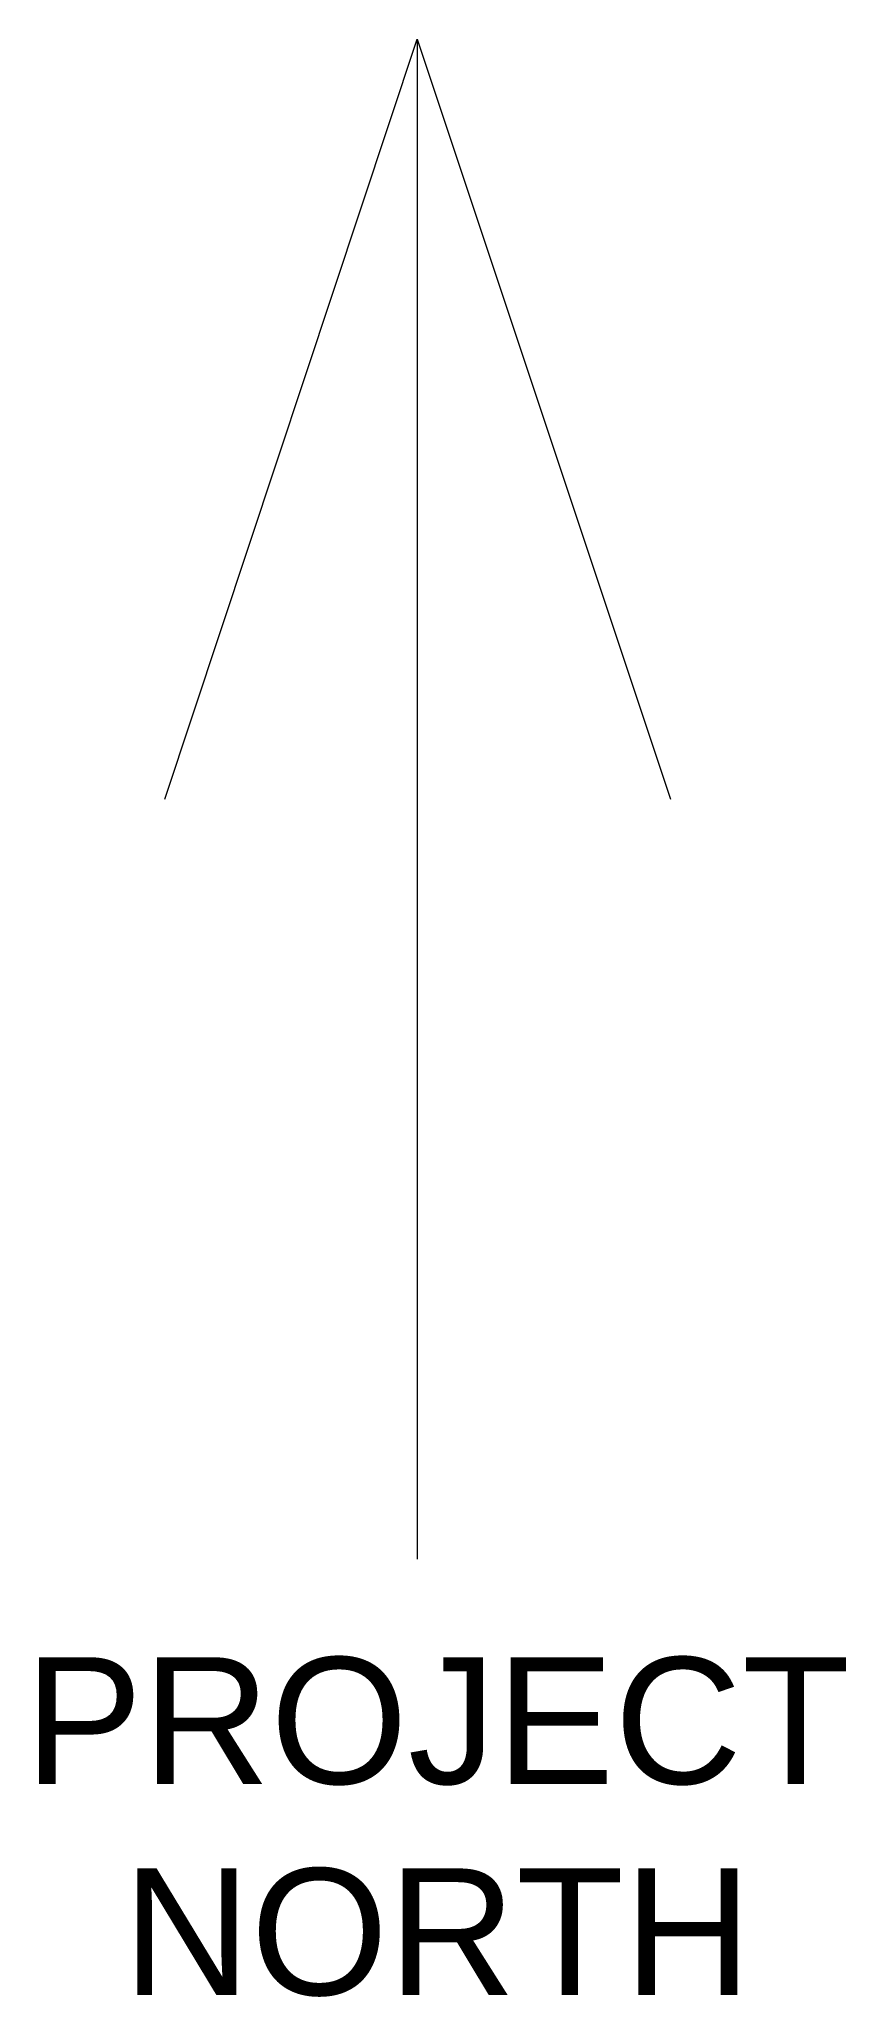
# Model space of a CAD drawing. Header units: inches. Extents: x 20.4 to 33.1, y -62.7 to -31.8.
import ezdxf

# ---------------------------------------------------------------- set-up
doc = ezdxf.new("R2010")
doc.units = ezdxf.units.IN
doc.header["$MEASUREMENT"] = 0
doc.layers.add('00-page-edge', color=7, linetype='Continuous', lineweight=9)
doc.styles.get("Standard").update_dxf_attribs({"font": 'Arial.ttf', "height": 2})

# ---------------------------------------------------------------- blocks, each defined once
blk = doc.blocks.new('north-arrow')
at = {"layer": '00-page-edge', "lineweight": 5}
for points in [[(-3.988, -12), (0, 0), (4, -12)], [(0, 0), (0, -12), (0, -24)]]:
    blk.add_lwpolyline(points, dxfattribs=at)

msp = doc.modelspace()

# ---------------------------------------------------------------- block references
at = {"layer": '00-page-edge', "lineweight": 5}
msp.add_blockref('north-arrow', (26.355, -31.8), dxfattribs=at)

# ---------------------------------------------------------------- texts
at = {"layer": '00-page-edge', "lineweight": 5, "insert": (26.672, -60.032), "char_height": 2, "width": 47.48283, "attachment_point": 5}
msp.add_mtext('PROJECT\\PNORTH', dxfattribs=at)

doc.saveas('drawing.dxf')
